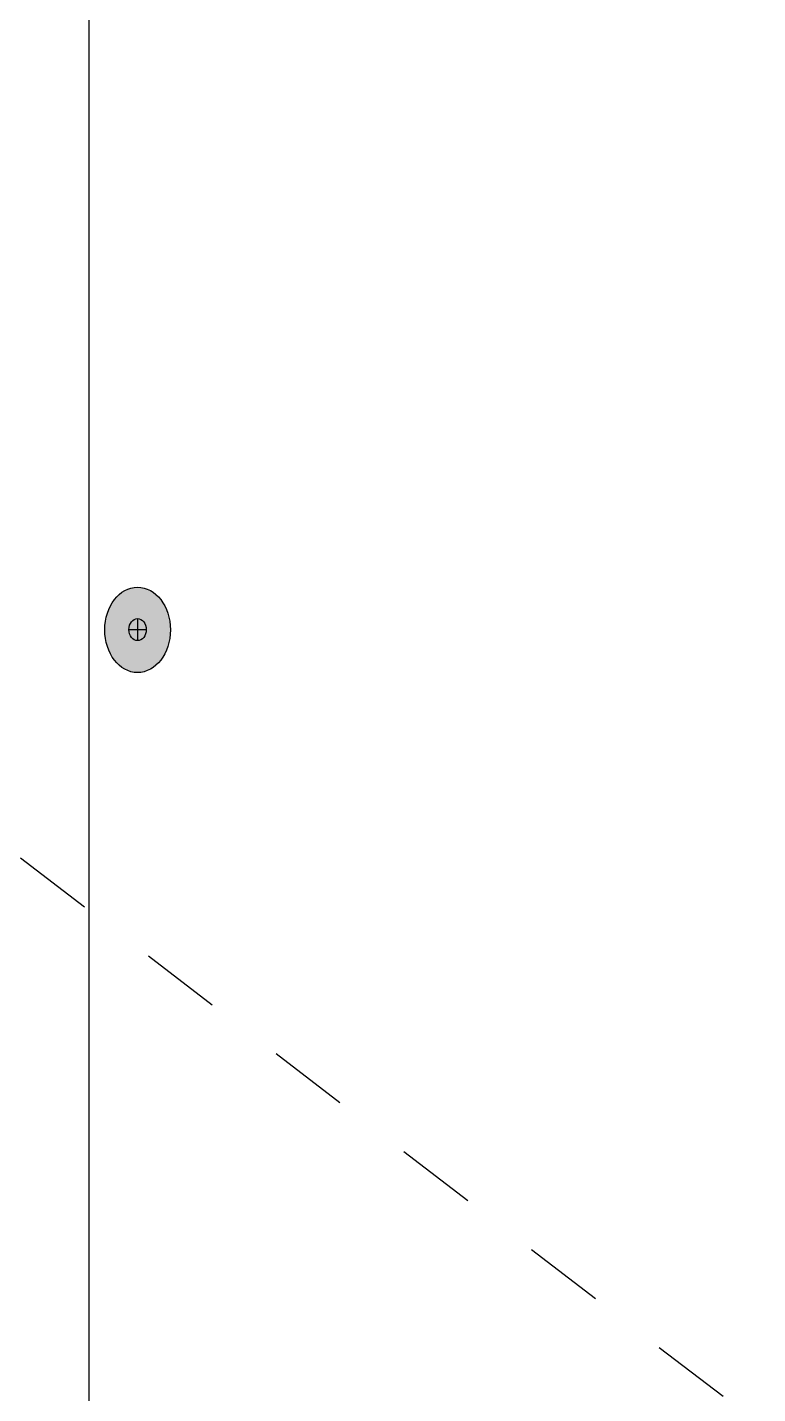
# Model space of a CAD drawing. Header units: inches. Extents: x -20.7 to 76.3, y -55.2 to 19.1.
# Drawn here: x -5.813 to -4.679, y 7.549 to 9.672 of the extents above; entities that cross this region are included whole.
import ezdxf

# ---------------------------------------------------------------- set-up
doc = ezdxf.new("R2010")
doc.units = ezdxf.units.IN
doc.header["$MEASUREMENT"] = 0
doc.linetypes.add('AI-Linetype-39', pattern=[0.250075, 0.125038, -0.125038])
doc.layers.add('G-ANNO-TTLB', color=7, linetype='Continuous', lineweight=0)
doc.layers.add('TYVEK', color=7, linetype='Continuous', lineweight=0)

msp = doc.modelspace()

# ---------------------------------------------------------------- hatches: boundary and pattern name
at = {"layer": 'G-ANNO-TTLB', "true_color": 0xff00ff, "transparency": 33554687}
h = msp.add_hatch(color=6, dxfattribs=at)
edge = h.paths.add_edge_path()
edge.add_spline(control_points=[(20.0342, -15.1346), (20.0342, -15.1346), (-20.6658, -15.1346), (-20.6658, -15.1346), (-20.6658, -15.1346), (-20.6658, 19.0008), (-20.6658, 19.0008), (-20.6658, 19.0008), (20.0342, 19.0008), (20.0342, 19.0008), (20.0342, 19.0008), (20.0342, -15.1346), (20.0342, -15.1346)], knot_values=[0, 0, 0, 0, 1, 1, 1, 2, 2, 2, 3, 3, 3, 4, 4, 4, 4], degree=3, periodic=0)
edge = h.paths.add_edge_path()
edge.add_spline(control_points=[(-20.5408, 18.8757), (-20.5408, 18.8757), (-20.5408, -15.0095), (-20.5408, -15.0095), (-20.5408, -15.0095), (19.9092, -15.0095), (19.9092, -15.0095), (19.9092, -15.0095), (19.9092, 18.8757), (19.9092, 18.8757), (19.9092, 18.8757), (-20.5408, 18.8757), (-20.5408, 18.8757)], knot_values=[0, 0, 0, 0, 1, 1, 1, 2, 2, 2, 3, 3, 3, 4, 4, 4, 4], degree=3, periodic=0)
edge.add_line((-20.5408, 18.8757), (-20.5408, 18.8757))
at = {"layer": 'TYVEK', "true_color": 0x003b71, "transparency": 33554687}
h = msp.add_hatch(color=156, dxfattribs=at)
h.dxf.hatch_style = 2
edge = h.paths.add_edge_path()
edge.add_ellipse((-5.6422, 8.7357), major_axis=(0, 0.0664), ratio=0.766948, start_angle=0, end_angle=360)

# ---------------------------------------------------------------- linework, layer by layer
at = {"layer": 'G-ANNO-TTLB'}
for points in [[(20.0342, -15.1346), (20.0342, -15.1346), (-20.6658, -15.1346), (-20.6658, -15.1346), (-20.6658, -15.1346), (-20.6658, 19.0008), (-20.6658, 19.0008), (-20.6658, 19.0008), (20.0342, 19.0008), (20.0342, 19.0008), (20.0342, 19.0008), (20.0342, -15.1346), (20.0342, -15.1346)], [(-20.5408, 18.8757), (-20.5408, 18.8757), (-20.5408, -15.0095), (-20.5408, -15.0095), (-20.5408, -15.0095), (19.9092, -15.0095), (19.9092, -15.0095), (19.9092, -15.0095), (19.9092, 18.8757), (19.9092, 18.8757), (19.9092, 18.8757), (-20.5408, 18.8757), (-20.5408, 18.8757)]]:
    msp.add_open_spline(points, degree=3, knots=[0, 0, 0, 0, 1, 1, 1, 2, 2, 2, 3, 3, 3, 4, 4, 4, 4], dxfattribs=at)
at = {"layer": 'TYVEK', "color": 18, "lineweight": 25, "true_color": 0x000000}
msp.add_line((-5.7177, 11.829), (-5.7177, 5.9629), dxfattribs=at)
at = {"layer": 'TYVEK', "color": 18, "linetype": 'AI-Linetype-39', "lineweight": 25, "true_color": 0x000000}
msp.add_line((-6.4193, 8.8379), (-4.3695, 7.2662), dxfattribs=at)
at = {"layer": 'TYVEK', "color": 252, "lineweight": 25, "true_color": 0x848484}
for p, q in [((-5.6422, 8.7532), (-5.6422, 8.7189)), ((-5.6558, 8.7361), (-5.6287, 8.7361))]:
    msp.add_line(p, q, dxfattribs=at)
at = {"layer": 'TYVEK', "color": 18, "lineweight": 25, "true_color": 0x000000}
msp.add_ellipse((-5.6422, 8.7357), major_axis=(0, 0.0664), ratio=0.766948, dxfattribs=at)
at = {"layer": 'TYVEK', "color": 252, "lineweight": 25, "true_color": 0x848484}
msp.add_ellipse((-5.6422, 8.7361), major_axis=(0, 0.0171), ratio=0.788846, dxfattribs=at)

doc.saveas('drawing.dxf')
